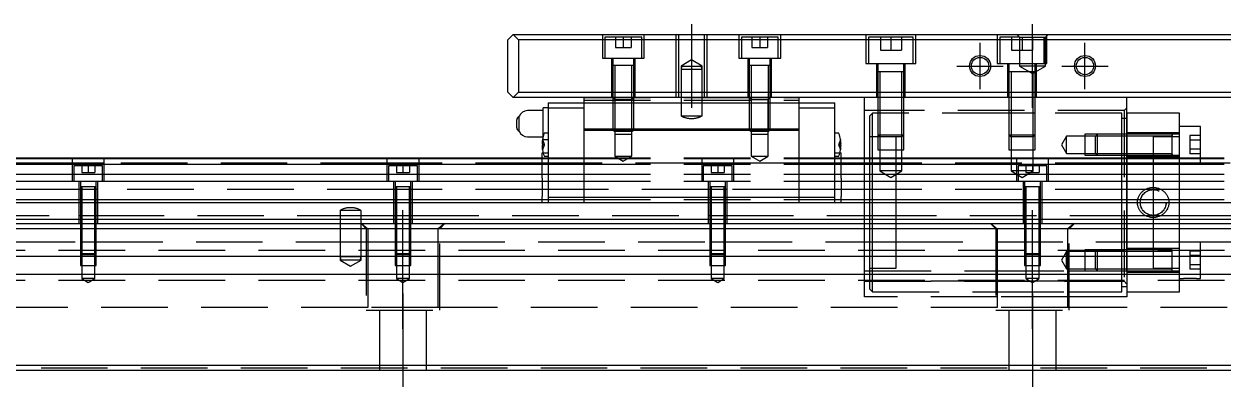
# Model space of a CAD drawing. Extents: x -41 to 1018, y -351 to 109.
# Drawn here: x 187.8 to 416.5, y -297.8 to -228.6 of the extents above; entities that cross this region are included whole.
import ezdxf

# ---------------------------------------------------------------- set-up
doc = ezdxf.new("R2010")
doc.units = 0
doc.linetypes.add('CENTER', pattern=[50.8, 31.75, -6.35, 6.35, -6.35])
doc.linetypes.add('DASHED', pattern=[19.05, 12.7, -6.35])
doc.layers.get('0').update_dxf_attribs({"linetype": 'CONTINUOUS'})
doc.layers.add('CENTER', color=1, linetype='CENTER')

msp = doc.modelspace()

# ---------------------------------------------------------------- linework, layer by layer
at = {"color": 7, "linetype": 'CONTINUOUS'}
for p, q in [((280, -231.64), (281, -230.64)), ((281, -230.64), (479, -230.64)), ((281, -230.64), (282, -231.64)), ((280, -241.64), (280, -231.64)), ((478, -231.64), (282, -231.64)), ((282, -231.64), (282, -241.64)), ((280, -241.64), (281, -242.64)), ((282, -241.64), (281, -242.64)), ((282, -241.64), (478, -241.64)), ((479, -242.64), (281, -242.64)), ((287.7, -244.64), (286.7, -244.64)), ((286.7, -250.1), (286.7, -244.64)), ((287.7, -243.64), (294.5, -243.64)), ((287.7, -243.64), (287.7, -244.64)), ((287.7, -244.64), (294.5, -244.64)), ((287.7, -244.64), (287.7, -261.64)), ((294.5, -242.64), (294.5, -243.64)), ((294.5, -243.64), (294.5, -248.64)), ((294.5, -243.64), (335.5, -243.64)), ((335.5, -243.64), (335.5, -242.64)), ((335.5, -243.64), (342.3, -243.64)), ((335.5, -248.64), (335.5, -243.64)), ((335.5, -244.64), (342.3, -244.64)), ((342.3, -244.64), (342.3, -243.64)), ((342.3, -261.64), (342.3, -244.64)), ((348, -254.14), (348, -242.64)), ((398, -254.14), (398, -242.64)), ((281.7, -248.39), (281.7, -246.89)), ((282.12, -249.03), (282.12, -246.25)), ((286.7, -245.14), (283.75, -245.14)), ((408, -245.64), (398, -245.64)), ((408, -254.14), (408, -245.64)), ((294.5, -248.64), (294.5, -248.89)), ((294.5, -248.64), (335.5, -248.64)), ((294.5, -248.89), (294.5, -261.64)), ((294.5, -248.89), (335.5, -248.89)), ((335.5, -248.89), (335.5, -248.64)), ((335.5, -261.64), (335.5, -248.89)), ((283.75, -250.14), (286.69, -250.14)), ((286.5, -251.54), (286.58, -251.54)), ((286.58, -251.54), (286.58, -251.74)), ((287.7, -249.44), (286.99, -249.44)), ((343.01, -249.44), (342.3, -249.44)), ((343.42, -251.74), (343.42, -251.54)), ((343.42, -251.54), (343.5, -251.54)), ((286.58, -251.74), (286.5, -251.74)), ((286.5, -255.61), (286.5, -253.21)), ((286.5, -253.21), (286.71, -253.21)), ((286.99, -253.84), (287.7, -253.84)), ((342.3, -253.84), (343.01, -253.84)), ((343.29, -253.21), (343.5, -253.21)), ((343.5, -251.74), (343.42, -251.74)), ((343.5, -255.61), (343.5, -253.21)), ((0, -254.14), (286.5, -254.14)), ((0, -254.27), (286.5, -254.27)), ((0, -255.35), (286.5, -255.35)), ((286.5, -257.17), (286.5, -255.61)), ((343.5, -254.14), (416.5, -254.14)), ((343.5, -254.27), (416.5, -254.27)), ((343.5, -255.35), (416.5, -255.35)), ((343.5, -257.17), (343.5, -255.61)), ((0, -257.22), (286.5, -257.22)), ((286.5, -257.99), (286.5, -257.17)), ((286.5, -257.99), (286.5, -261.51)), ((343.5, -257.99), (343.5, -257.17)), ((343.5, -257.22), (416.5, -257.22)), ((343.5, -257.99), (343.5, -261.51)), ((0, -258.57), (286.5, -258.57)), ((343.5, -258.57), (416.5, -258.57)), ((0, -262.05), (286.5, -262.05)), ((0, -262.64), (286.5, -262.64)), ((286.5, -262.64), (286.5, -261.51)), ((286.5, -262.64), (343.5, -262.64)), ((287.7, -261.64), (294.5, -261.64)), ((287.7, -261.64), (287.7, -262.64)), ((287.7, -262.64), (294.5, -262.64)), ((294.5, -261.64), (294.5, -262.64)), ((294.5, -261.64), (335.5, -261.64)), ((294.5, -262.64), (335.5, -262.64)), ((335.5, -261.64), (342.3, -261.64)), ((335.5, -262.64), (335.5, -261.64)), ((335.5, -262.64), (342.3, -262.64)), ((342.3, -262.64), (342.3, -261.64)), ((343.5, -262.64), (343.5, -261.51)), ((343.5, -262.05), (416.5, -262.05)), ((343.5, -262.64), (760, -262.64)), ((0, -265.84), (760, -265.84)), ((1, -266.64), (759, -266.64)), ((758, -267.64), (2, -267.64)), ((758, -272.94), (2, -272.94)), ((758, -276.34), (2, -276.34)), ((759, -294.64), (1, -294.64)), ((2, -293.64), (758, -293.64))]:
    msp.add_line(p, q, dxfattribs=at)
at = {"color": 3, "linetype": 'DASHED'}
for p, q in [((298, -230.64), (298, -235.14)), ((306, -235.14), (306, -230.64)), ((312, -230.64), (312, -242.64)), ((312.5, -230.64), (312.5, -242.64)), ((317.5, -242.64), (317.5, -230.64)), ((318, -242.64), (318, -230.64)), ((324, -230.64), (324, -235.14)), ((332, -235.14), (332, -230.64)), ((348.25, -230.64), (348.25, -236.14)), ((357.75, -236.14), (357.75, -230.64)), ((373.25, -230.64), (373.25, -236.14)), ((377, -230.64), (377.5, -231.14)), ((382.5, -231.14), (383, -230.64)), ((382.75, -236.14), (382.75, -230.64)), ((298.5, -231.14), (298.5, -235.14)), ((305.5, -231.14), (298.5, -231.14)), ((300.5, -231.14), (300.5, -233.14)), ((300.5, -233.14), (302, -233.14)), ((302, -231.14), (302, -233.14)), ((302, -233.14), (303.5, -233.14)), ((303.5, -231.14), (303.5, -233.14)), ((305.5, -235.14), (305.5, -231.14)), ((324.5, -231.14), (324.5, -235.14)), ((331.5, -231.14), (324.5, -231.14)), ((326.5, -231.14), (326.5, -233.14)), ((326.5, -233.14), (328, -233.14)), ((328, -231.14), (328, -233.14)), ((328, -233.14), (329.5, -233.14)), ((329.5, -231.14), (329.5, -233.14)), ((331.5, -235.14), (331.5, -231.14)), ((348.75, -231.14), (348.75, -236.14)), ((357.25, -231.14), (348.75, -231.14)), ((351, -231.14), (351, -233.64)), ((353, -231.14), (353, -233.64)), ((355, -231.14), (355, -233.64)), ((357.25, -236.14), (357.25, -231.14)), ((373.75, -231.14), (373.75, -236.14)), ((377.5, -231.14), (373.75, -231.14)), ((376, -231.14), (376, -233.64)), ((377.5, -231.14), (377.5, -236.64)), ((377.5, -231.14), (382.5, -231.14)), ((378, -231.14), (378, -233.64)), ((380, -231.14), (380, -233.64)), ((382.25, -236.14), (382.25, -231.14)), ((382.5, -236.64), (382.5, -231.14)), ((298, -235.14), (306, -235.14)), ((299.75, -235.14), (299.75, -242.64)), ((300, -235.14), (300, -236.54)), ((304, -236.54), (304, -235.14)), ((304.25, -242.64), (304.25, -235.14)), ((315, -235.49), (313, -236.64)), ((317, -236.64), (315, -235.49)), ((324, -235.14), (332, -235.14)), ((325.75, -235.14), (325.75, -242.64)), ((326, -235.14), (326, -236.54)), ((330, -236.54), (330, -235.14)), ((330.25, -242.64), (330.25, -235.14)), ((351, -233.64), (353, -233.64)), ((353, -233.64), (355, -233.64)), ((376, -233.64), (378, -233.64)), ((378, -233.64), (380, -233.64)), ((304, -236.54), (300, -236.54)), ((304, -236.54), (300, -236.54)), ((304, -236.54), (300, -236.54)), ((300, -236.54), (300, -242.64)), ((300, -236.54), (300, -236.54)), ((300, -236.54), (300, -236.55)), ((300.35, -236.54), (300.35, -242.64)), ((303.65, -242.64), (303.65, -236.54)), ((304, -236.54), (304, -236.54)), ((304, -242.64), (304, -236.54)), ((304, -236.55), (304, -236.54)), ((313, -236.64), (313, -237.27)), ((313.17, -236.64), (313, -237.27)), ((313, -236.64), (317, -236.64)), ((313, -237.27), (313, -242.64)), ((313, -237.27), (317, -237.27)), ((317, -237.27), (316.83, -236.64)), ((317, -237.27), (317, -236.64)), ((317, -242.64), (317, -237.27)), ((330, -236.54), (326, -236.54)), ((330, -236.54), (326, -236.54)), ((330, -236.54), (326, -236.54)), ((330, -236.54), (326, -236.54)), ((326, -236.54), (326, -242.64)), ((326, -236.54), (326, -236.54)), ((326, -236.54), (326, -236.55)), ((326.35, -236.54), (326.35, -242.64)), ((329.65, -242.64), (329.65, -236.54)), ((330, -236.54), (330, -236.54)), ((330, -242.64), (330, -236.54)), ((330, -236.55), (330, -236.54)), ((348.25, -236.14), (357.75, -236.14)), ((350.25, -236.14), (350.25, -242.64)), ((350.5, -236.14), (350.5, -237.74)), ((355.5, -237.74), (350.5, -237.74)), ((355.5, -237.74), (350.5, -237.74)), ((350.5, -237.74), (350.5, -242.64)), ((350.5, -237.74), (350.5, -237.74)), ((350.5, -237.74), (350.5, -237.75)), ((350.9, -237.74), (350.9, -242.64)), ((350.9, -237.74), (350.9, -242.64)), ((355.1, -242.64), (355.1, -237.74)), ((355.1, -242.64), (355.1, -237.74)), ((355.5, -237.74), (355.5, -236.14)), ((355.5, -237.74), (355.5, -237.74)), ((355.5, -242.64), (355.5, -237.74)), ((355.5, -237.75), (355.5, -237.74)), ((355.75, -242.64), (355.75, -236.14)), ((373.25, -236.14), (382.75, -236.14)), ((375.25, -236.14), (375.25, -242.64)), ((375.5, -236.14), (375.5, -237.74)), ((380.5, -237.74), (375.5, -237.74)), ((375.5, -237.74), (375.5, -237.75)), ((375.5, -237.74), (375.5, -242.64)), ((375.5, -237.74), (375.5, -237.74)), ((375.9, -237.74), (375.9, -242.64)), ((377.5, -236.64), (380, -238.08)), ((382.5, -236.64), (377.5, -236.64)), ((380, -238.08), (382.5, -236.64)), ((380.1, -242.64), (380.1, -237.74)), ((380.5, -237.74), (380.5, -236.14)), ((380.5, -237.75), (380.5, -237.74)), ((380.5, -237.74), (380.5, -237.74)), ((380.5, -242.64), (380.5, -237.74)), ((380.75, -242.64), (380.75, -236.14)), ((294.5, -242.64), (335.5, -242.64)), ((294.5, -243.14), (335.5, -243.14)), ((300, -242.64), (300, -248.79)), ((300, -242.64), (300.38, -243.02)), ((300, -242.64), (304, -242.64)), ((300.35, -242.64), (300.35, -249.14)), ((300.38, -243.02), (300.38, -249.64)), ((300.38, -243.02), (303.62, -243.02)), ((303.62, -243.02), (304, -242.64)), ((303.62, -249.64), (303.62, -243.02)), ((303.65, -249.14), (303.65, -242.64)), ((304, -248.79), (304, -242.64)), ((313, -242.64), (313, -246.14)), ((317, -246.14), (317, -242.64)), ((326, -242.64), (326, -248.79)), ((326, -242.64), (326.38, -243.02)), ((326, -242.64), (330, -242.64)), ((326.35, -242.64), (326.35, -249.14)), ((326.38, -243.02), (326.38, -249.64)), ((326.38, -243.02), (329.62, -243.02)), ((329.62, -243.02), (330, -242.64)), ((329.62, -249.64), (329.62, -243.02)), ((329.65, -249.14), (329.65, -242.64)), ((330, -248.79), (330, -242.64)), ((350.5, -242.64), (350.5, -249.74)), ((350.5, -242.64), (350.5, -249.74)), ((350.9, -242.64), (350.9, -250.14)), ((350.9, -242.64), (350.9, -250.14)), ((355.1, -250.14), (355.1, -242.64)), ((355.1, -250.14), (355.1, -242.64)), ((355.5, -249.74), (355.5, -242.64)), ((355.5, -249.74), (355.5, -242.64)), ((375.5, -242.64), (375.5, -249.74)), ((375.5, -242.64), (375.5, -249.74)), ((375.9, -242.64), (375.9, -250.14)), ((380.1, -250.14), (380.1, -242.64)), ((380.5, -249.74), (380.5, -242.64)), ((380.5, -249.74), (380.5, -242.64)), ((398, -244.64), (397.5, -245.14)), ((313, -246.14), (317, -246.14)), ((314.94, -246.64), (315.06, -246.64)), ((397.5, -245.14), (348, -245.14)), ((349.5, -245.64), (349, -246.14)), ((349, -254.14), (349, -246.14)), ((350.5, -245.64), (349.5, -245.64)), ((349.5, -254.14), (349.5, -245.64)), ((350.9, -245.64), (350.5, -245.64)), ((355.1, -245.64), (350.9, -245.64)), ((355.5, -245.64), (355.1, -245.64)), ((375.5, -245.64), (355.5, -245.64)), ((375.9, -245.64), (375.5, -245.64)), ((380.1, -245.64), (375.9, -245.64)), ((380.5, -245.64), (380.1, -245.64)), ((397, -245.64), (380.5, -245.64)), ((397, -248.89), (397, -245.64)), ((398, -246.64), (397, -246.64)), ((397.5, -245.14), (397.5, -277.65)), ((398, -245.64), (398, -254.14)), ((300, -248.79), (300.35, -249.14)), ((300, -248.79), (304, -248.79)), ((303.65, -249.14), (300.35, -249.14)), ((303.65, -249.14), (304, -248.79)), ((326, -248.79), (326.35, -249.14)), ((326, -248.79), (330, -248.79)), ((329.65, -249.14), (326.35, -249.14)), ((329.65, -249.14), (330, -248.79)), ((397, -249.29), (397, -248.89)), ((397, -253.49), (397, -249.29)), ((412, -248.14), (408, -248.14)), ((412, -254.14), (412, -248.14)), ((286.58, -250.64), (286.9, -251.54)), ((286.9, -251.54), (286.58, -251.54)), ((286.69, -250.14), (286.7, -250.14)), ((286.7, -250.64), (286.7, -250.1)), ((286.7, -250.64), (287.7, -250.64)), ((286.9, -251.54), (286.94, -251.64)), ((300.38, -249.64), (300.38, -253.84)), ((300.38, -249.64), (303.62, -249.64)), ((303.62, -253.84), (303.62, -249.64)), ((326.38, -249.64), (326.38, -253.84)), ((326.38, -249.64), (329.62, -249.64)), ((329.62, -253.84), (329.62, -249.64)), ((343.1, -251.54), (343.06, -251.64)), ((343.42, -250.64), (343.1, -251.54)), ((343.42, -251.54), (343.1, -251.54)), ((350.9, -250.14), (349, -250.14)), ((350.5, -249.74), (350.5, -252.64)), ((350.5, -249.74), (350.9, -250.14)), ((350.5, -249.74), (355.5, -249.74)), ((350.9, -250.14), (350.9, -252.64)), ((355.1, -250.14), (350.9, -250.14)), ((354, -262.64), (354, -250.14)), ((355.1, -250.14), (355.5, -249.74)), ((355.1, -252.64), (355.1, -250.14)), ((355.5, -252.64), (355.5, -249.74)), ((375.5, -249.74), (375.5, -252.64)), ((375.5, -249.74), (375.9, -250.14)), ((375.5, -249.74), (380.5, -249.74)), ((375.9, -250.14), (375.9, -252.64)), ((380.1, -250.14), (375.9, -250.14)), ((380.1, -250.14), (380.5, -249.74)), ((380.1, -252.64), (380.1, -250.14)), ((380.5, -252.64), (380.5, -249.74)), ((386.5, -249.99), (385.55, -251.64)), ((386.5, -253.29), (386.5, -249.99)), ((390, -249.99), (386.5, -249.99)), ((390, -249.64), (390, -253.64)), ((392.35, -249.64), (390, -249.64)), ((392, -249.99), (390, -249.99)), ((392.35, -249.64), (392, -249.99)), ((392, -253.29), (392, -249.99)), ((398, -249.99), (392, -249.99)), ((392.35, -249.64), (392.35, -253.64)), ((398, -249.64), (392.35, -249.64)), ((398, -249.64), (392.35, -249.64)), ((408, -249.39), (398, -249.39)), ((406.6, -249.64), (398, -249.64)), ((406.6, -249.99), (398, -249.99)), ((408, -250.14), (403, -250.14)), ((403, -250.14), (403, -260.18)), ((406.6, -249.64), (406.59, -249.64)), ((406.6, -251.5), (406.6, -249.64)), ((406.6, -251.64), (406.6, -249.64)), ((406.6, -253.64), (406.6, -249.64)), ((406.6, -249.64), (406.6, -249.86)), ((406.6, -249.86), (406.6, -249.64)), ((408, -249.64), (406.6, -249.64)), ((406.6, -249.64), (406.6, -249.64)), ((406.6, -251.44), (406.6, -249.86)), ((410, -249.91), (410, -250.77)), ((412, -249.91), (410, -249.91)), ((410, -250.77), (410, -252.51)), ((412, -250.77), (410, -250.77)), ((286.9, -251.74), (286.58, -252.64)), ((286.9, -251.74), (286.58, -251.74)), ((286.71, -253.21), (287.7, -253.21)), ((286.9, -251.74), (286.94, -251.64)), ((300.38, -253.84), (302, -254.78)), ((300.38, -253.84), (303.62, -253.84)), ((302, -254.78), (303.62, -253.84)), ((326.38, -253.84), (328, -254.78)), ((326.38, -253.84), (329.62, -253.84)), ((328, -254.78), (329.62, -253.84)), ((342.3, -253.21), (343.29, -253.21)), ((343.1, -251.74), (343.06, -251.64)), ((343.1, -251.74), (343.42, -252.64)), ((343.42, -251.74), (343.1, -251.74)), ((350.5, -252.64), (355.5, -252.64)), ((350.9, -252.64), (350.9, -256.64)), ((355.1, -256.64), (355.1, -252.64)), ((375.5, -252.64), (380.5, -252.64)), ((375.9, -252.64), (375.9, -256.64)), ((380.1, -256.64), (380.1, -252.64)), ((385.55, -251.64), (386.5, -253.29)), ((386.5, -253.29), (390, -253.29)), ((390, -253.29), (392, -253.29)), ((390, -253.64), (392.35, -253.64)), ((392, -253.29), (398, -253.29)), ((392, -253.29), (392.35, -253.64)), ((392.35, -253.64), (398, -253.64)), ((392.35, -253.64), (398, -253.64)), ((397, -253.89), (397, -253.49)), ((397, -254.14), (397, -253.89)), ((398, -253.29), (406.6, -253.29)), ((398, -253.64), (406.6, -253.64)), ((398, -253.89), (408, -253.89)), ((406.59, -253.64), (406.6, -253.64)), ((406.6, -253.64), (406.6, -251.78)), ((406.6, -253.42), (406.6, -251.84)), ((406.6, -253.64), (406.6, -253.42)), ((406.6, -253.42), (406.6, -253.64)), ((406.6, -253.64), (406.6, -253.64)), ((406.6, -253.64), (408, -253.64)), ((406.6, -253.64), (406.6, -253.64)), ((410, -252.51), (410, -253.37)), ((412, -252.51), (410, -252.51)), ((412, -253.37), (410, -253.37)), ((197, -255.14), (143, -255.14)), ((197, -258.64), (197, -254.14)), ((203, -255.14), (197, -255.14)), ((197.25, -255.64), (197.25, -258.64)), ((202.75, -255.64), (197.25, -255.64)), ((198.75, -255.64), (198.75, -256.94)), ((200, -255.64), (200, -256.94)), ((201.25, -255.64), (201.25, -256.94)), ((202.75, -258.64), (202.75, -255.64)), ((203, -254.14), (203, -258.64)), ((257, -255.14), (203, -255.14)), ((257, -258.64), (257, -254.14)), ((263, -255.14), (257, -255.14)), ((257.25, -255.64), (257.25, -258.64)), ((262.75, -255.64), (257.25, -255.64)), ((258.75, -255.64), (258.75, -256.94)), ((260, -255.64), (260, -256.94)), ((261.25, -255.64), (261.25, -256.94)), ((262.75, -258.64), (262.75, -255.64)), ((263, -254.14), (263, -258.64)), ((286.5, -255.14), (263, -255.14)), ((286.5, -254.14), (287.7, -254.14)), ((286.5, -254.27), (287.7, -254.27)), ((287.7, -255.14), (286.5, -255.14)), ((286.5, -255.35), (287.7, -255.35)), ((287.7, -254.14), (294.5, -254.14)), ((287.7, -254.27), (294.5, -254.27)), ((294.5, -255.14), (287.7, -255.14)), ((287.7, -255.35), (294.5, -255.35)), ((294.5, -254.14), (335.5, -254.14)), ((294.5, -254.27), (335.5, -254.27)), ((317, -255.14), (294.5, -255.14)), ((294.5, -255.35), (335.5, -255.35)), ((317, -258.64), (317, -254.14)), ((323, -255.14), (317, -255.14)), ((317.25, -255.64), (317.25, -258.64)), ((322.75, -255.64), (317.25, -255.64)), ((318.75, -255.64), (318.75, -256.94)), ((320, -255.64), (320, -256.94)), ((321.25, -255.64), (321.25, -256.94)), ((322.75, -258.64), (322.75, -255.64)), ((323, -254.14), (323, -258.64)), ((335.5, -255.14), (323, -255.14)), ((335.5, -254.14), (342.3, -254.14)), ((335.5, -254.27), (342.3, -254.27)), ((342.3, -255.14), (335.5, -255.14)), ((335.5, -255.35), (342.3, -255.35)), ((342.3, -254.14), (343.5, -254.14)), ((342.3, -254.27), (343.5, -254.27)), ((343.5, -255.14), (342.3, -255.14)), ((342.3, -255.35), (343.5, -255.35)), ((348, -255.14), (343.5, -255.14)), ((348, -266.64), (348, -254.14)), ((349, -255.14), (348, -255.14)), ((349, -262.64), (349, -254.14)), ((354, -255.14), (349, -255.14)), ((349.5, -262.64), (349.5, -254.14)), ((397, -255.14), (354, -255.14)), ((377, -258.64), (377, -254.14)), ((377.25, -255.64), (377.25, -258.64)), ((382.75, -255.64), (377.25, -255.64)), ((378.75, -255.64), (378.75, -256.94)), ((380, -255.64), (380, -256.94)), ((381.25, -255.64), (381.25, -256.94)), ((382.75, -258.64), (382.75, -255.64)), ((383, -254.14), (383, -258.64)), ((397, -266.64), (397, -254.14)), ((398, -255.14), (397, -255.14)), ((398, -257.32), (398, -254.14)), ((398, -254.14), (398, -257.32)), ((403, -255.14), (398, -255.14)), ((408, -255.14), (403, -255.14)), ((408, -266.64), (408, -254.14)), ((413, -255.14), (408, -255.14)), ((412, -255.14), (412, -254.14)), ((416.5, -255.14), (413, -255.14)), ((417.7, -255.14), (416.5, -255.14)), ((198.75, -256.94), (200, -256.94)), ((200, -256.94), (201.25, -256.94)), ((258.75, -256.94), (260, -256.94)), ((260, -256.94), (261.25, -256.94)), ((286.5, -257.22), (287.7, -257.22)), ((287.7, -257.22), (294.5, -257.22)), ((294.5, -257.22), (335.5, -257.22)), ((318.75, -256.94), (320, -256.94)), ((320, -256.94), (321.25, -256.94)), ((335.5, -257.22), (342.3, -257.22)), ((342.3, -257.22), (343.5, -257.22)), ((350.9, -256.64), (353, -257.85)), ((355.1, -256.64), (350.9, -256.64)), ((353, -257.85), (355.1, -256.64)), ((375.9, -256.64), (378, -257.85)), ((380.1, -256.64), (375.9, -256.64)), ((378, -257.85), (380.1, -256.64)), ((378.75, -256.94), (380, -256.94)), ((380, -256.94), (381.25, -256.94)), ((398, -266.64), (398, -257.32)), ((398, -257.32), (398, -266.64)), ((198.25, -260.14), (141.75, -260.14)), ((203, -258.64), (197, -258.64)), ((198.25, -266.64), (198.25, -258.64)), ((198.5, -260.14), (198.25, -260.14)), ((198.5, -258.64), (198.5, -259.64)), ((198.5, -259.63), (198.5, -259.64)), ((198.5, -259.64), (198.5, -266.64)), ((198.5, -259.64), (198.5, -259.64)), ((200, -259.64), (198.5, -259.64)), ((198.75, -260.14), (198.5, -260.14)), ((198.75, -259.64), (198.75, -266.64)), ((201.25, -260.14), (198.75, -260.14)), ((201.5, -259.64), (200, -259.64)), ((201.25, -266.64), (201.25, -259.64)), ((201.5, -260.14), (201.25, -260.14)), ((201.5, -259.64), (201.5, -258.64)), ((201.5, -259.64), (201.5, -259.63)), ((201.5, -266.64), (201.5, -259.64)), ((201.5, -259.64), (201.5, -259.64)), ((201.75, -260.14), (201.5, -260.14)), ((201.75, -258.64), (201.75, -266.64)), ((258.25, -260.14), (201.75, -260.14)), ((263, -258.64), (257, -258.64)), ((258.25, -266.64), (258.25, -258.64)), ((258.5, -260.14), (258.25, -260.14)), ((258.5, -258.64), (258.5, -259.64)), ((258.5, -259.63), (258.5, -259.64)), ((260, -259.64), (258.5, -259.64)), ((258.5, -259.64), (258.5, -266.64)), ((258.5, -259.64), (258.5, -259.64)), ((261.5, -259.64), (258.5, -259.64)), ((258.75, -260.14), (258.5, -260.14)), ((258.75, -259.64), (258.75, -266.64)), ((261.25, -260.14), (258.75, -260.14)), ((261.5, -259.64), (260, -259.64)), ((261.25, -266.64), (261.25, -259.64)), ((261.5, -260.14), (261.25, -260.14)), ((261.5, -259.64), (261.5, -258.64)), ((261.5, -259.64), (261.5, -259.63)), ((261.5, -266.64), (261.5, -259.64)), ((261.5, -259.64), (261.5, -259.64)), ((261.75, -260.14), (261.5, -260.14)), ((261.75, -258.64), (261.75, -266.64)), ((286.5, -260.14), (261.75, -260.14)), ((286.5, -258.57), (287.7, -258.57)), ((287.7, -260.14), (286.5, -260.14)), ((287.7, -258.57), (294.5, -258.57)), ((294.5, -260.14), (287.7, -260.14)), ((294.5, -258.57), (335.5, -258.57)), ((318.25, -260.14), (294.5, -260.14)), ((323, -258.64), (317, -258.64)), ((318.25, -262.64), (318.25, -258.64)), ((318.5, -260.14), (318.25, -260.14)), ((318.5, -258.64), (318.5, -259.64)), ((318.5, -259.63), (318.5, -259.64)), ((318.5, -259.64), (318.5, -259.64)), ((318.5, -259.64), (318.5, -262.64)), ((320, -259.64), (318.5, -259.64)), ((318.75, -260.14), (318.5, -260.14)), ((318.75, -259.64), (318.75, -262.64)), ((321.25, -260.14), (318.75, -260.14)), ((321.5, -259.64), (320, -259.64)), ((321.25, -262.64), (321.25, -259.64)), ((321.5, -260.14), (321.25, -260.14)), ((321.5, -259.64), (321.5, -258.64)), ((321.5, -259.64), (321.5, -259.63)), ((321.5, -259.64), (321.5, -259.64)), ((321.5, -262.64), (321.5, -259.64)), ((321.75, -260.14), (321.5, -260.14)), ((321.75, -258.64), (321.75, -262.64)), ((335.5, -260.14), (321.75, -260.14)), ((335.5, -258.57), (342.3, -258.57)), ((342.3, -260.14), (335.5, -260.14)), ((342.3, -258.57), (343.5, -258.57)), ((343.5, -260.14), (342.3, -260.14)), ((348, -260.14), (343.5, -260.14)), ((349, -260.14), (348, -260.14)), ((397, -260.14), (349, -260.14)), ((383, -258.64), (377, -258.64)), ((378.25, -266.64), (378.25, -258.64)), ((378.5, -258.64), (378.5, -259.64)), ((378.5, -259.63), (378.5, -259.64)), ((381.5, -259.64), (378.5, -259.64)), ((378.5, -259.64), (378.5, -259.64)), ((378.5, -259.64), (378.5, -266.64)), ((380, -259.64), (378.5, -259.64)), ((378.75, -259.64), (378.75, -266.64)), ((381.5, -259.64), (380, -259.64)), ((381.25, -266.64), (381.25, -259.64)), ((381.5, -259.64), (381.5, -258.64)), ((381.5, -259.64), (381.5, -259.63)), ((381.5, -259.64), (381.5, -259.64)), ((381.5, -266.64), (381.5, -259.64)), ((381.75, -258.64), (381.75, -266.64)), ((398, -260.14), (397, -260.14)), ((408, -260.14), (398, -260.14)), ((400.7, -260.81), (400.8, -260.7)), ((400.8, -260.7), (400.9, -260.6)), ((400.9, -260.6), (401.01, -260.5)), ((401.01, -260.5), (401.12, -260.41)), ((401.12, -260.41), (401.24, -260.33)), ((401.24, -260.33), (401.36, -260.25)), ((401.36, -260.25), (401.48, -260.18)), ((401.48, -260.18), (401.61, -260.11)), ((401.61, -260.11), (401.74, -260.05)), ((401.74, -260.05), (401.87, -259.99)), ((401.87, -259.99), (402.01, -259.94)), ((402.01, -259.94), (402.15, -259.9)), ((402.15, -259.9), (402.29, -259.87)), ((402.29, -259.87), (402.43, -259.84)), ((402.43, -259.84), (402.57, -259.81)), ((402.57, -259.81), (402.71, -259.8)), ((402.71, -259.8), (402.85, -259.79)), ((402.85, -259.79), (403, -259.78)), ((403, -259.78), (403.15, -259.79)), ((403, -260.19), (403, -265.09)), ((403.15, -259.79), (403.29, -259.8)), ((403.29, -259.8), (403.43, -259.81)), ((403.43, -259.81), (403.57, -259.84)), ((403.57, -259.84), (403.71, -259.87)), ((403.71, -259.87), (403.85, -259.9)), ((403.85, -259.9), (403.99, -259.94)), ((403.99, -259.94), (404.13, -259.99)), ((404.13, -259.99), (404.26, -260.05)), ((404.26, -260.05), (404.39, -260.11)), ((404.39, -260.11), (404.52, -260.18)), ((404.52, -260.18), (404.64, -260.25)), ((404.64, -260.25), (404.76, -260.33)), ((404.76, -260.33), (404.88, -260.41)), ((404.88, -260.41), (404.99, -260.5)), ((404.99, -260.5), (405.1, -260.6)), ((405.1, -260.6), (405.2, -260.7)), ((405.2, -260.7), (405.3, -260.81)), ((416.5, -260.14), (408, -260.14)), ((0, -262.64), (286.5, -262.64)), ((286.5, -262.05), (287.7, -262.05)), ((286.5, -262.64), (287.7, -262.64)), ((287.7, -262.05), (294.5, -262.05)), ((294.5, -262.05), (335.5, -262.05)), ((318.25, -266.64), (318.25, -262.64)), ((318.5, -262.64), (318.5, -266.64)), ((318.75, -262.64), (318.75, -266.64)), ((321.25, -266.64), (321.25, -262.64)), ((321.5, -266.64), (321.5, -262.64)), ((321.75, -262.64), (321.75, -266.64)), ((335.5, -262.05), (342.3, -262.05)), ((342.3, -262.05), (343.5, -262.05)), ((342.3, -262.64), (343.5, -262.64)), ((343.5, -262.64), (416.5, -262.64)), ((349, -266.64), (349, -262.64)), ((349.5, -266.64), (349.5, -262.64)), ((354, -275.14), (354, -262.64)), ((400, -262.53), (400.01, -262.42)), ((400, -262.64), (400, -262.53)), ((400, -262.78), (400, -262.64)), ((400.01, -262.92), (400, -262.78)), ((400.01, -262.42), (400.02, -262.31)), ((400.03, -263.05), (400.01, -262.92)), ((400.02, -262.31), (400.04, -262.2)), ((400.06, -263.19), (400.03, -263.05)), ((400.04, -262.2), (400.06, -262.09)), ((400.06, -262.09), (400.08, -261.97)), ((400.08, -261.97), (400.11, -261.86)), ((400.11, -261.86), (400.15, -261.75)), ((400.15, -261.75), (400.19, -261.64)), ((400.19, -261.64), (400.24, -261.53)), ((400.24, -261.53), (400.3, -261.4)), ((400.3, -261.4), (400.37, -261.27)), ((400.37, -261.27), (400.44, -261.15)), ((400.44, -261.15), (400.52, -261.03)), ((400.52, -261.03), (400.61, -260.92)), ((400.61, -260.92), (400.7, -260.81)), ((405.3, -260.81), (405.39, -260.92)), ((405.39, -260.92), (405.48, -261.03)), ((405.48, -261.03), (405.54, -261.13)), ((405.54, -261.13), (405.6, -261.22)), ((405.6, -261.22), (405.66, -261.32)), ((405.66, -261.32), (405.71, -261.42)), ((405.71, -261.42), (405.76, -261.53)), ((405.76, -261.53), (405.81, -261.64)), ((405.81, -261.64), (405.85, -261.75)), ((405.85, -261.75), (405.89, -261.86)), ((405.89, -261.86), (405.92, -261.97)), ((405.92, -261.97), (405.94, -262.09)), ((405.94, -262.09), (405.97, -262.23)), ((405.98, -262.97), (405.96, -263.08)), ((405.97, -262.23), (405.99, -262.36)), ((405.99, -262.86), (405.98, -262.97)), ((405.99, -262.36), (406, -262.5)), ((406, -262.75), (405.99, -262.86)), ((406, -262.5), (406, -262.64)), ((406, -262.64), (406, -262.75)), ((141.75, -265.14), (198.25, -265.14)), ((198.25, -265.14), (198.5, -265.14)), ((198.5, -265.14), (198.75, -265.14)), ((198.75, -265.14), (201.25, -265.14)), ((201.25, -265.14), (201.5, -265.14)), ((201.5, -265.14), (201.75, -265.14)), ((201.75, -265.14), (248, -265.14)), ((248, -264.14), (248, -266.64)), ((252, -264.14), (248, -264.14)), ((248, -265.14), (252, -265.14)), ((250.06, -263.64), (249.94, -263.64)), ((252, -266.64), (252, -264.14)), ((252, -265.14), (258.25, -265.14)), ((258.25, -265.14), (258.5, -265.14)), ((258.5, -265.14), (258.75, -265.14)), ((258.75, -265.14), (261.25, -265.14)), ((261.25, -265.14), (261.5, -265.14)), ((261.5, -265.14), (261.75, -265.14)), ((261.75, -265.14), (318.25, -265.14)), ((318.25, -265.14), (318.5, -265.14)), ((318.5, -265.14), (318.75, -265.14)), ((318.75, -265.14), (321.25, -265.14)), ((321.25, -265.14), (321.5, -265.14)), ((321.5, -265.14), (321.75, -265.14)), ((321.75, -265.14), (348, -265.14)), ((348, -265.14), (349, -265.14)), ((349, -265.14), (397, -265.14)), ((397, -265.14), (398, -265.14)), ((398, -265.14), (408, -265.14)), ((400.08, -263.31), (400.06, -263.19)), ((400.11, -263.42), (400.08, -263.31)), ((400.15, -263.53), (400.11, -263.42)), ((400.19, -263.64), (400.15, -263.53)), ((400.24, -263.75), (400.19, -263.64)), ((400.29, -263.86), (400.24, -263.75)), ((400.34, -263.96), (400.29, -263.86)), ((400.4, -264.06), (400.34, -263.96)), ((400.46, -264.15), (400.4, -264.06)), ((400.52, -264.25), (400.46, -264.15)), ((400.61, -264.36), (400.52, -264.25)), ((400.7, -264.47), (400.61, -264.36)), ((400.8, -264.58), (400.7, -264.47)), ((400.9, -264.68), (400.8, -264.58)), ((401.01, -264.78), (400.9, -264.68)), ((401.12, -264.87), (401.01, -264.78)), ((401.24, -264.95), (401.12, -264.87)), ((401.36, -265.03), (401.24, -264.95)), ((401.48, -265.1), (401.36, -265.03)), ((401.61, -265.17), (401.48, -265.1)), ((401.74, -265.23), (401.61, -265.17)), ((401.87, -265.29), (401.74, -265.23)), ((402.01, -265.34), (401.87, -265.29)), ((402.15, -265.38), (402.01, -265.34)), ((403, -265.1), (403, -275.14)), ((403.99, -265.34), (403.85, -265.38)), ((404.13, -265.29), (403.99, -265.34)), ((404.26, -265.23), (404.13, -265.29)), ((404.39, -265.17), (404.26, -265.23)), ((404.52, -265.1), (404.39, -265.17)), ((404.64, -265.03), (404.52, -265.1)), ((404.76, -264.95), (404.64, -265.03)), ((404.88, -264.87), (404.76, -264.95)), ((404.99, -264.78), (404.88, -264.87)), ((405.1, -264.68), (404.99, -264.78)), ((405.2, -264.58), (405.1, -264.68)), ((405.3, -264.47), (405.2, -264.58)), ((405.39, -264.36), (405.3, -264.47)), ((405.48, -264.25), (405.39, -264.36)), ((405.56, -264.13), (405.48, -264.25)), ((405.63, -264.01), (405.56, -264.13)), ((405.7, -263.88), (405.63, -264.01)), ((405.76, -263.75), (405.7, -263.88)), ((405.81, -263.64), (405.76, -263.75)), ((405.85, -263.53), (405.81, -263.64)), ((405.89, -263.42), (405.85, -263.53)), ((405.92, -263.31), (405.89, -263.42)), ((405.94, -263.19), (405.92, -263.31)), ((405.96, -263.08), (405.94, -263.19)), ((408, -265.14), (438.25, -265.14)), ((198.5, -266.64), (198.5, -272.39)), ((198.5, -266.64), (198.5, -272.39)), ((198.75, -266.64), (198.75, -272.64)), ((201.25, -272.64), (201.25, -266.64)), ((201.5, -272.39), (201.5, -266.64)), ((201.5, -272.39), (201.5, -266.64)), ((248, -266.64), (248, -272.94)), ((252, -266.64), (253, -267.64)), ((252, -272.94), (252, -266.64)), ((252.06, -266.64), (253.29, -267.64)), ((258.5, -266.64), (258.5, -272.39)), ((258.5, -266.64), (258.5, -272.39)), ((258.75, -266.64), (258.75, -272.64)), ((261.25, -272.64), (261.25, -266.64)), ((261.5, -272.39), (261.5, -266.64)), ((261.5, -272.39), (261.5, -266.64)), ((267.94, -266.64), (266.71, -267.64)), ((267, -267.64), (268, -266.64)), ((318.5, -266.64), (318.5, -272.39)), ((318.5, -266.64), (318.5, -272.39)), ((318.75, -266.64), (318.75, -272.64)), ((321.25, -272.64), (321.25, -266.64)), ((321.5, -272.39), (321.5, -266.64)), ((321.5, -272.39), (321.5, -266.64)), ((348, -272.94), (348, -266.64)), ((349, -272.94), (349, -266.64)), ((349.5, -272.94), (349.5, -266.64)), ((372, -266.64), (373, -267.64)), ((372.06, -266.64), (373.29, -267.64)), ((378.5, -266.64), (378.5, -272.39)), ((378.5, -266.64), (378.5, -272.39)), ((378.75, -266.64), (378.75, -272.64)), ((381.25, -272.64), (381.25, -266.64)), ((381.5, -272.39), (381.5, -266.64)), ((381.5, -272.39), (381.5, -266.64)), ((387.94, -266.64), (386.71, -267.64)), ((387, -267.64), (388, -266.64)), ((397, -271.39), (397, -266.64)), ((398, -267.96), (398, -266.64)), ((398, -266.64), (398, -267.96)), ((402.29, -265.41), (402.15, -265.38)), ((402.43, -265.44), (402.29, -265.41)), ((402.57, -265.47), (402.43, -265.44)), ((402.71, -265.48), (402.57, -265.47)), ((402.85, -265.49), (402.71, -265.48)), ((403, -265.5), (402.85, -265.49)), ((403.15, -265.49), (403, -265.5)), ((403.29, -265.48), (403.15, -265.49)), ((403.43, -265.47), (403.29, -265.48)), ((403.57, -265.44), (403.43, -265.47)), ((403.71, -265.41), (403.57, -265.44)), ((403.85, -265.38), (403.71, -265.41)), ((408, -272.94), (408, -266.64)), ((253, -267.64), (253, -283.14)), ((253.29, -267.64), (253.29, -272.94)), ((266.71, -272.94), (266.71, -267.64)), ((267, -283.14), (267, -267.64)), ((373, -267.64), (373, -283.14)), ((373.29, -267.64), (373.29, -272.94)), ((386.71, -272.94), (386.71, -267.64)), ((387, -283.14), (387, -267.64)), ((398, -272.94), (398, -267.96)), ((398, -267.96), (398, -272.94)), ((759.5, -271.79), (0.5, -271.79)), ((146.71, -270.14), (198.5, -270.14)), ((198.5, -270.14), (198.75, -270.14)), ((198.75, -270.14), (201.25, -270.14)), ((201.25, -270.14), (201.5, -270.14)), ((201.5, -270.14), (248, -270.14)), ((248, -270.14), (252, -270.14)), ((252, -270.14), (253.29, -270.14)), ((253.29, -270.14), (258.5, -270.14)), ((258.5, -270.14), (258.75, -270.14)), ((258.75, -270.14), (261.25, -270.14)), ((261.25, -270.14), (261.5, -270.14)), ((261.5, -270.14), (266.71, -270.14)), ((266.71, -270.14), (318.5, -270.14)), ((318.5, -270.14), (318.75, -270.14)), ((318.75, -270.14), (321.25, -270.14)), ((321.25, -270.14), (321.5, -270.14)), ((321.5, -270.14), (348, -270.14)), ((348, -270.14), (349, -270.14)), ((349, -270.14), (354, -270.14)), ((354, -270.14), (397, -270.14)), ((386.5, -271.99), (385.55, -273.64)), ((386.5, -275.29), (386.5, -271.99)), ((390, -271.99), (386.5, -271.99)), ((390, -271.64), (390, -275.64)), ((392.35, -271.64), (390, -271.64)), ((392, -271.99), (390, -271.99)), ((392.35, -271.64), (392, -271.99)), ((392, -275.29), (392, -271.99)), ((398, -271.99), (392, -271.99)), ((392.35, -271.64), (392.35, -275.64)), ((398, -271.64), (392.35, -271.64)), ((398, -271.64), (392.35, -271.64)), ((397, -270.14), (398, -270.14)), ((397, -271.79), (397, -271.39)), ((397, -272.94), (397, -271.79)), ((398, -270.14), (403, -270.14)), ((408, -271.39), (398, -271.39)), ((406.6, -271.64), (398, -271.64)), ((406.6, -271.99), (398, -271.99)), ((403, -270.14), (408, -270.14)), ((406.6, -273.64), (406.6, -271.64)), ((406.6, -275.64), (406.6, -271.64)), ((406.6, -271.99), (406.6, -271.64)), ((406.6, -272.94), (406.6, -271.86)), ((406.6, -272.94), (406.6, -271.99)), ((408, -270.14), (413, -270.14)), ((410, -271.91), (410, -272.77)), ((412, -271.91), (410, -271.91)), ((412, -272.94), (412, -270.14)), ((413, -270.14), (438.5, -270.14)), ((198.5, -272.39), (198.75, -272.64)), ((198.5, -272.39), (198.5, -272.94)), ((198.5, -272.39), (201.5, -272.39)), ((198.5, -272.94), (198.5, -274.64)), ((198.75, -272.64), (198.75, -274.64)), ((201.25, -272.64), (198.75, -272.64)), ((201.25, -272.64), (201.5, -272.39)), ((201.25, -274.64), (201.25, -272.64)), ((201.5, -272.94), (201.5, -272.39)), ((201.5, -274.64), (201.5, -272.94)), ((248, -272.94), (248, -273.01)), ((248, -273.01), (248, -273.64)), ((248, -273.01), (248.17, -273.64)), ((252, -273.01), (248, -273.01)), ((248, -273.64), (250, -274.79)), ((252, -273.64), (248, -273.64)), ((250, -274.79), (252, -273.64)), ((251.83, -273.64), (252, -273.01)), ((252, -273.01), (252, -272.94)), ((252, -273.64), (252, -273.01)), ((253.29, -272.94), (253.29, -276.34)), ((258.5, -272.39), (258.75, -272.64)), ((258.5, -272.39), (258.5, -272.94)), ((258.5, -272.39), (261.5, -272.39)), ((258.5, -272.94), (258.5, -274.64)), ((258.75, -272.64), (258.75, -274.64)), ((261.25, -272.64), (258.75, -272.64)), ((261.25, -272.64), (261.5, -272.39)), ((261.25, -274.64), (261.25, -272.64)), ((261.5, -272.94), (261.5, -272.39)), ((261.5, -274.64), (261.5, -272.94)), ((266.71, -276.34), (266.71, -272.94)), ((318.5, -272.39), (318.75, -272.64)), ((318.5, -272.39), (318.5, -272.94)), ((318.5, -272.39), (321.5, -272.39)), ((318.5, -272.94), (318.5, -274.64)), ((318.75, -272.64), (318.75, -274.64)), ((321.25, -272.64), (318.75, -272.64)), ((321.25, -272.64), (321.5, -272.39)), ((321.25, -274.64), (321.25, -272.64)), ((321.5, -272.94), (321.5, -272.39)), ((321.5, -274.64), (321.5, -272.94)), ((348, -275.64), (348, -272.94)), ((349, -276.34), (349, -272.94)), ((349.5, -276.34), (349.5, -272.94)), ((373.29, -272.94), (373.29, -276.34)), ((378.5, -272.39), (378.75, -272.64)), ((378.5, -272.39), (378.5, -272.94)), ((378.5, -272.39), (381.5, -272.39)), ((378.5, -272.94), (378.5, -274.64)), ((378.75, -272.64), (378.75, -274.64)), ((381.25, -272.64), (378.75, -272.64)), ((381.25, -272.64), (381.5, -272.39)), ((381.25, -274.64), (381.25, -272.64)), ((381.5, -272.94), (381.5, -272.39)), ((381.5, -274.64), (381.5, -272.94)), ((385.55, -273.64), (386.5, -275.29)), ((386.71, -276.34), (386.71, -272.94)), ((397, -275.99), (397, -272.94)), ((398, -275.64), (398, -272.94)), ((398, -272.94), (398, -275.64)), ((408, -276.34), (408, -272.94)), ((412, -272.77), (410, -272.77)), ((410, -272.77), (410, -274.51)), ((412, -276.34), (412, -272.94)), ((198.5, -274.64), (201.5, -274.64)), ((198.75, -274.64), (198.75, -277.14)), ((201.25, -277.14), (201.25, -274.64)), ((253.29, -276.34), (253.29, -282.64)), ((258.5, -274.64), (261.5, -274.64)), ((258.75, -274.64), (258.75, -277.14)), ((261.25, -277.14), (261.25, -274.64)), ((266.71, -282.64), (266.71, -276.34)), ((318.5, -274.64), (321.5, -274.64)), ((318.75, -274.64), (318.75, -277.14)), ((321.25, -277.14), (321.25, -274.64)), ((348, -276.34), (348, -275.64)), ((348, -275.64), (373.29, -275.64)), ((348, -280.64), (348, -276.34)), ((349, -275.14), (354, -275.14)), ((349, -279.14), (349, -276.34)), ((349.5, -279.64), (349.5, -276.34)), ((373.29, -275.64), (386.71, -275.64)), ((373.29, -276.34), (373.29, -282.64)), ((378.5, -274.64), (381.5, -274.64)), ((378.75, -274.64), (378.75, -277.14)), ((381.25, -277.14), (381.25, -274.64)), ((386.5, -275.29), (390, -275.29)), ((386.71, -275.64), (398, -275.64)), ((386.71, -282.64), (386.71, -276.34)), ((390, -275.29), (392, -275.29)), ((392, -275.29), (398, -275.29)), ((392, -275.29), (392.35, -275.64)), ((397, -276.34), (397, -275.99)), ((397, -279.64), (397, -276.34)), ((398, -275.29), (406.6, -275.29)), ((398, -275.64), (398, -276.34)), ((398, -275.64), (406.6, -275.64)), ((398, -275.89), (408, -275.89)), ((398, -276.34), (398, -280.64)), ((403, -275.14), (408, -275.14)), ((406.6, -275.64), (408, -275.64)), ((408, -279.64), (408, -276.34)), ((412, -274.51), (410, -274.51)), ((410, -274.51), (410, -275.37)), ((412, -275.37), (410, -275.37)), ((412, -277.14), (412, -276.34)), ((759.5, -277.49), (0.5, -277.49)), ((198.75, -277.14), (200, -277.86)), ((201.25, -277.14), (198.75, -277.14)), ((200, -277.86), (201.25, -277.14)), ((258.75, -277.14), (260, -277.86)), ((261.25, -277.14), (258.75, -277.14)), ((260, -277.86), (261.25, -277.14)), ((318.75, -277.14), (320, -277.86)), ((321.25, -277.14), (318.75, -277.14)), ((320, -277.86), (321.25, -277.14)), ((349, -277.65), (348, -277.65)), ((348, -277.65), (397.5, -277.65)), ((373.29, -277.65), (349, -277.65)), ((386.71, -277.65), (373.29, -277.65)), ((378.75, -277.14), (380, -277.86)), ((381.25, -277.14), (378.75, -277.14)), ((380, -277.86), (381.25, -277.14)), ((397, -277.65), (386.71, -277.65)), ((397.5, -277.65), (397, -277.65)), ((397, -278.64), (398, -278.64)), ((397.5, -277.65), (398, -278.23)), ((398, -278.23), (397.5, -277.65)), ((408, -277.14), (408.75, -277.14)), ((411.25, -277.14), (408.75, -277.14)), ((411.25, -277.14), (412, -277.14)), ((373.29, -280.64), (348, -280.64)), ((349, -279.14), (349.5, -279.64)), ((349.5, -279.64), (373.29, -279.64)), ((373.29, -279.64), (386.71, -279.64)), ((386.71, -280.64), (373.29, -280.64)), ((386.71, -279.64), (397, -279.64)), ((398, -280.64), (386.71, -280.64)), ((398, -279.64), (408, -279.64)), ((253.29, -282.64), (146.71, -282.64)), ((253, -283.14), (267, -283.14)), ((266.71, -282.64), (253.29, -282.64)), ((255.5, -283.14), (255.5, -294.64)), ((264.5, -294.64), (264.5, -283.14)), ((373.29, -282.64), (266.71, -282.64)), ((373, -283.14), (387, -283.14)), ((386.71, -282.64), (373.29, -282.64)), ((375.5, -283.14), (375.5, -294.64)), ((384.5, -294.64), (384.5, -283.14)), ((493.29, -282.64), (386.71, -282.64)), ((0.5, -294.14), (759.5, -294.14))]:
    msp.add_line(p, q, dxfattribs=at)
at = {"color": 3, "linetype": 'CONTINUOUS'}
for centre in [(370, -236.64), (390, -236.64)]:
    msp.add_circle(centre, 2, dxfattribs=at)
at = {"color": 7, "linetype": 'CONTINUOUS'}
for centre in [(370, -236.64), (390, -236.64)]:
    msp.add_circle(centre, 1.65, dxfattribs=at)
at = {"color": 3, "linetype": 'DASHED'}
for radius in [2.46, 2.45]:
    msp.add_circle((403, -262.64), radius, dxfattribs=at)
at = {"color": 7, "linetype": 'CONTINUOUS'}
for centre, radius, start, end in [((282.4, -246.89), 0.7, 113.3799, 180), ((283.75, -246.89), 1.75, 90, 158.4596), ((282.4, -248.39), 0.7, 180, 246.6201), ((283.75, -248.39), 1.75, 201.5404, 270), ((292.5, -251.64), 6, 170.4203, 179.0449), ((292.5, -251.64), 6, 159.1494, 170.4059), ((286.99, -249.54), 0.1, 90, 159.1494), ((343.01, -249.54), 0.1, 20.8506, 90), ((337.5, -251.64), 6, 9.5941, 20.8506), ((337.5, -251.64), 6, 0.9551, 9.5797), ((292.5, -251.64), 6, 180.9551, 189.5797), ((292.5, -251.64), 6, 189.5941, 200.8506), ((286.99, -253.74), 0.1, 200.8506, 270), ((343.01, -253.74), 0.1, 270, 339.1494), ((337.5, -251.64), 6, 339.1494, 350.4059), ((337.5, -251.64), 6, 350.4203, 359.0449)]:
    msp.add_arc(centre, radius, start, end, dxfattribs=at)
at = {"color": 3, "linetype": 'DASHED'}
for centre, start, end in [((314.94, -242.64), 241.0305, 270), ((315.06, -242.64), 270, 298.9695), ((249.94, -267.64), 90, 118.9695), ((250.06, -267.64), 61.0305, 90)]:
    msp.add_arc(centre, 4, start, end, dxfattribs=at)
at = {"layer": 'CENTER', "color": 1, "linetype": 'CENTER'}
for p, q in [((315, -228.64), (315, -244.64)), ((380, -244.64), (380, -228.64)), ((370, -241.04), (370, -232.24)), ((390, -241.04), (390, -232.24)), ((365.6, -236.64), (374.4, -236.64)), ((385.6, -236.64), (394.4, -236.64)), ((260, -286.69), (260, -264.09)), ((380, -286.69), (380, -264.09)), ((260, -279.99), (260, -297.79)), ((380, -279.99), (380, -297.79))]:
    msp.add_line(p, q, dxfattribs=at)

doc.saveas('drawing.dxf')
